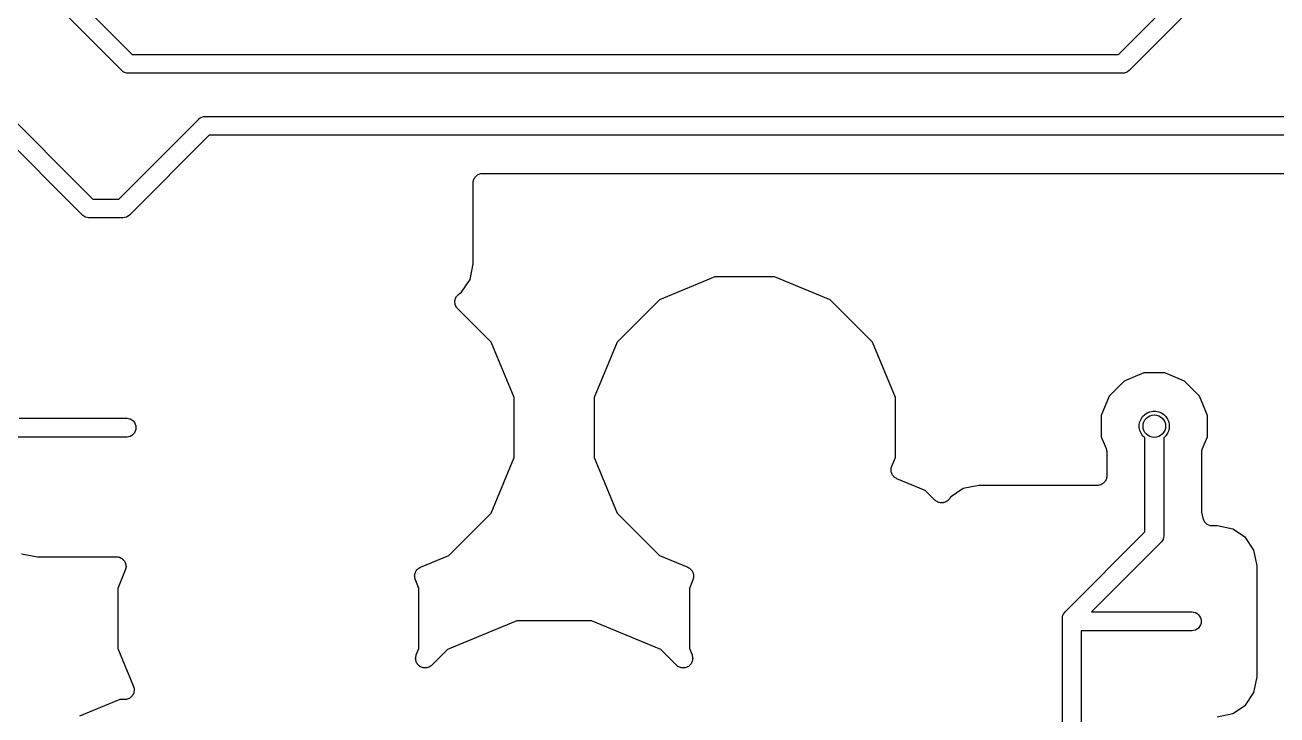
# Model space of a CAD drawing. Extents: x 0.4 to 11.3, y -7.9 to -0.4.
# Drawn here: x 5.214 to 5.871, y -2.577 to -2.215 of the extents above; entities that cross this region are included whole.
import ezdxf

# ---------------------------------------------------------------- set-up
doc = ezdxf.new("R2010")
doc.units = 0
doc.header["$MEASUREMENT"] = 0
doc.layers.add('BLACK', color=7, linetype='CONTINUOUS')

msp = doc.modelspace()

# ---------------------------------------------------------------- linework, layer by layer
at = {"layer": 'BLACK', "linetype": 'CONTINUOUS'}
for p, q in [((5.78832, -2.23032), (5.88808, -2.13055)), ((5.89377, -2.13878), (5.79401, -2.23855)), ((5.23003, -2.1896), (5.27074, -2.23032)), ((5.26505, -2.23855), (5.22434, -2.19783)), ((5.16507, -2.2211), (5.25007, -2.3061)), ((5.24438, -2.31433), (5.15938, -2.22933)), ((5.27074, -2.23032), (5.78832, -2.23032)), ((5.2652, -2.23873), (5.26505, -2.23855)), ((5.26539, -2.23889), (5.2652, -2.23873)), ((5.26595, -2.23935), (5.26539, -2.23889)), ((5.26664, -2.23972), (5.26595, -2.23935)), ((5.26681, -2.2398), (5.26664, -2.23972)), ((5.26774, -2.24009), (5.26681, -2.2398)), ((5.26846, -2.24016), (5.26774, -2.24009)), ((5.2687, -2.24018), (5.26846, -2.24016)), ((5.26846, -2.24016), (5.26846, -2.24016)), ((5.26894, -2.24016), (5.2687, -2.24018)), ((5.79011, -2.24016), (5.26894, -2.24016)), ((5.79035, -2.24018), (5.79011, -2.24016)), ((5.7906, -2.24016), (5.79035, -2.24018)), ((5.79132, -2.24009), (5.7906, -2.24016)), ((5.7906, -2.24016), (5.7906, -2.24016)), ((5.79225, -2.2398), (5.79132, -2.24009)), ((5.7931, -2.23935), (5.79225, -2.2398)), ((5.79385, -2.23873), (5.7931, -2.23935)), ((5.79401, -2.23855), (5.79385, -2.23873)), ((5.26371, -2.3061), (5.3054, -2.26441)), ((5.3054, -2.26441), (5.30556, -2.26422)), ((5.30556, -2.26422), (5.30588, -2.26395)), ((5.30588, -2.26395), (5.30631, -2.2636)), ((5.30631, -2.2636), (5.30716, -2.26315)), ((5.30716, -2.26315), (5.30724, -2.26313)), ((5.30724, -2.26313), (5.30809, -2.26287)), ((5.30809, -2.26287), (5.30881, -2.2628)), ((5.30881, -2.2628), (5.30906, -2.26277)), ((5.30881, -2.2628), (5.30881, -2.2628)), ((5.30906, -2.26277), (5.3093, -2.2628)), ((5.3093, -2.2628), (5.93103, -2.2628)), ((5.31109, -2.27264), (5.2694, -2.31433)), ((5.93283, -2.27264), (5.31109, -2.27264)), ((5.45275, -2.293), (5.4532, -2.29287)), ((5.4532, -2.29287), (5.45365, -2.29273)), ((5.45365, -2.29273), (5.45367, -2.29273)), ((5.45367, -2.29273), (5.45369, -2.29273)), ((5.45369, -2.29273), (5.45415, -2.29268)), ((5.45415, -2.29268), (5.45462, -2.29264)), ((5.45462, -2.29264), (5.88167, -2.29264)), ((5.44962, -2.29757), (5.44968, -2.2971)), ((5.44962, -2.2976), (5.44962, -2.29757)), ((5.44962, -2.29764), (5.44962, -2.2976)), ((5.44962, -2.2976), (5.44962, -2.2976)), ((5.44962, -2.2976), (5.44962, -2.2976)), ((5.44962, -2.34006), (5.44962, -2.29764)), ((5.44968, -2.2971), (5.44973, -2.29663)), ((5.44973, -2.2966), (5.44988, -2.29615)), ((5.44973, -2.29662), (5.44973, -2.2966)), ((5.44973, -2.29663), (5.44973, -2.29662)), ((5.44988, -2.29615), (5.45001, -2.2957)), ((5.45001, -2.2957), (5.45002, -2.29568)), ((5.45002, -2.29568), (5.45003, -2.29567)), ((5.45003, -2.29567), (5.45025, -2.29526)), ((5.45025, -2.29526), (5.45048, -2.29484)), ((5.45048, -2.29484), (5.45049, -2.29483)), ((5.45049, -2.29483), (5.4505, -2.29481)), ((5.4505, -2.29481), (5.4508, -2.29445)), ((5.4508, -2.29445), (5.4511, -2.29409)), ((5.4511, -2.29409), (5.45111, -2.29408)), ((5.45111, -2.29408), (5.45113, -2.29407)), ((5.45113, -2.29407), (5.45149, -2.29377)), ((5.45149, -2.29377), (5.45186, -2.29347)), ((5.45186, -2.29347), (5.45187, -2.29346)), ((5.45187, -2.29346), (5.45189, -2.29345)), ((5.45189, -2.29345), (5.4523, -2.29324)), ((5.4523, -2.29324), (5.45272, -2.29302)), ((5.45272, -2.29302), (5.45274, -2.29301)), ((5.45274, -2.29301), (5.45275, -2.293)), ((5.25007, -2.3061), (5.26371, -2.3061)), ((5.24453, -2.31452), (5.24438, -2.31433)), ((5.24472, -2.31467), (5.24453, -2.31452)), ((5.24528, -2.31514), (5.24472, -2.31467)), ((5.24576, -2.31539), (5.24528, -2.31514)), ((5.24614, -2.31559), (5.24576, -2.31539)), ((5.24707, -2.31587), (5.24614, -2.31559)), ((5.24779, -2.31594), (5.24707, -2.31587)), ((5.24803, -2.31597), (5.24779, -2.31594)), ((5.24779, -2.31594), (5.24779, -2.31594)), ((5.24827, -2.31594), (5.24803, -2.31597)), ((5.26551, -2.31594), (5.24827, -2.31594)), ((5.26575, -2.31597), (5.26551, -2.31594)), ((5.26599, -2.31594), (5.26575, -2.31597)), ((5.26671, -2.31587), (5.26599, -2.31594)), ((5.26599, -2.31594), (5.26599, -2.31594)), ((5.26764, -2.31559), (5.26671, -2.31587)), ((5.2685, -2.31514), (5.26764, -2.31559)), ((5.26924, -2.31452), (5.2685, -2.31514)), ((5.2694, -2.31433), (5.26924, -2.31452)), ((5.44797, -2.34835), (5.44962, -2.34006)), ((5.44355, -2.35497), (5.44797, -2.34835)), ((5.5764, -2.34693), (5.54734, -2.35896)), ((5.60785, -2.34693), (5.5764, -2.34693)), ((5.63691, -2.35896), (5.60785, -2.34693)), ((5.44012, -2.35898), (5.44027, -2.35853)), ((5.44027, -2.35853), (5.4404, -2.35808)), ((5.4404, -2.35808), (5.44041, -2.35807)), ((5.44041, -2.35807), (5.44042, -2.35805)), ((5.44042, -2.35805), (5.44064, -2.35763)), ((5.44064, -2.35763), (5.44087, -2.35722)), ((5.44087, -2.35722), (5.44088, -2.35721)), ((5.44088, -2.35719), (5.44119, -2.35683)), ((5.44088, -2.35721), (5.44088, -2.35719)), ((5.44119, -2.35683), (5.44149, -2.35647)), ((5.44149, -2.35647), (5.4415, -2.35646)), ((5.4415, -2.35646), (5.44151, -2.35644)), ((5.44151, -2.35644), (5.44188, -2.35614)), ((5.44188, -2.35614), (5.44224, -2.35585)), ((5.44224, -2.35585), (5.44355, -2.35497)), ((5.44002, -2.35995), (5.44007, -2.35948)), ((5.44002, -2.35997), (5.44002, -2.35995)), ((5.44002, -2.35998), (5.44002, -2.35997)), ((5.44006, -2.36046), (5.44002, -2.35998)), ((5.4401, -2.36092), (5.44006, -2.36046)), ((5.44007, -2.35948), (5.44012, -2.35901)), ((5.44011, -2.36094), (5.4401, -2.36092)), ((5.44011, -2.36095), (5.44011, -2.36094)), ((5.44024, -2.3614), (5.44011, -2.36095)), ((5.44012, -2.359), (5.44012, -2.35898)), ((5.44012, -2.35901), (5.44012, -2.359)), ((5.44038, -2.36186), (5.44024, -2.3614)), ((5.44038, -2.36188), (5.44038, -2.36186)), ((5.44039, -2.36189), (5.44038, -2.36188)), ((5.44061, -2.36231), (5.44039, -2.36189)), ((5.44083, -2.36273), (5.44061, -2.36231)), ((5.44083, -2.36274), (5.44083, -2.36273)), ((5.44084, -2.36275), (5.44083, -2.36274)), ((5.44114, -2.36312), (5.44084, -2.36275)), ((5.44143, -2.36349), (5.44114, -2.36312)), ((5.44145, -2.36351), (5.44143, -2.36349)), ((5.44146, -2.36351), (5.44145, -2.36351)), ((5.44148, -2.36354), (5.44146, -2.36351)), ((5.44146, -2.36351), (5.44146, -2.36351)), ((5.45915, -2.3812), (5.44148, -2.36354)), ((5.54734, -2.35896), (5.52511, -2.3812)), ((5.65915, -2.3812), (5.63691, -2.35896)), ((5.47118, -2.41026), (5.45915, -2.3812)), ((5.52511, -2.3812), (5.51307, -2.41026)), ((5.67118, -2.41026), (5.65915, -2.3812)), ((5.80154, -2.39732), (5.7913, -2.40157)), ((5.81263, -2.39732), (5.80154, -2.39732)), ((5.82288, -2.40157), (5.81263, -2.39732)), ((5.7913, -2.40157), (5.78346, -2.40941)), ((5.83072, -2.40941), (5.82288, -2.40157)), ((5.47118, -2.44171), (5.47118, -2.41026)), ((5.51307, -2.41026), (5.51307, -2.44171)), ((5.67118, -2.44171), (5.67118, -2.41026)), ((5.78346, -2.40941), (5.77921, -2.41965)), ((5.83496, -2.41965), (5.83072, -2.40941)), ((5.80336, -2.41822), (5.80479, -2.41763)), ((5.80479, -2.41763), (5.80631, -2.41732)), ((5.80631, -2.41732), (5.80786, -2.41732)), ((5.80786, -2.41732), (5.80938, -2.41763)), ((5.80938, -2.41763), (5.81082, -2.41822)), ((5.21137, -2.42106), (5.26796, -2.42106)), ((5.26796, -2.42106), (5.26868, -2.42113)), ((5.26868, -2.42113), (5.26961, -2.42142)), ((5.26961, -2.42142), (5.27046, -2.42187)), ((5.27046, -2.42187), (5.27121, -2.42249)), ((5.27121, -2.42249), (5.27183, -2.42324)), ((5.27183, -2.42324), (5.27229, -2.42409)), ((5.27229, -2.42409), (5.27257, -2.42502)), ((5.77921, -2.41965), (5.77921, -2.43074)), ((5.79921, -2.42442), (5.79952, -2.4229)), ((5.79952, -2.4229), (5.80011, -2.42147)), ((5.80011, -2.42147), (5.80097, -2.42018)), ((5.80097, -2.42018), (5.80207, -2.41908)), ((5.80207, -2.41908), (5.80336, -2.41822)), ((5.81082, -2.41822), (5.81211, -2.41908)), ((5.81211, -2.41908), (5.8132, -2.42018)), ((5.8132, -2.42018), (5.81406, -2.42147)), ((5.81406, -2.42147), (5.81466, -2.4229)), ((5.81466, -2.4229), (5.81496, -2.42442)), ((5.83496, -2.43074), (5.83496, -2.41965)), ((5.26796, -2.43091), (5.20969, -2.43091)), ((5.26868, -2.43083), (5.26796, -2.43091)), ((5.26961, -2.43055), (5.26868, -2.43083)), ((5.27046, -2.4301), (5.26961, -2.43055)), ((5.27121, -2.42948), (5.27046, -2.4301)), ((5.27183, -2.42873), (5.27121, -2.42948)), ((5.27229, -2.42788), (5.27183, -2.42873)), ((5.27257, -2.42695), (5.27229, -2.42788)), ((5.27257, -2.42502), (5.27266, -2.42598)), ((5.27266, -2.42598), (5.27257, -2.42695)), ((5.77921, -2.43074), (5.78178, -2.43695)), ((5.79921, -2.42597), (5.79921, -2.42442)), ((5.79952, -2.42749), (5.79921, -2.42597)), ((5.80011, -2.42893), (5.79952, -2.42749)), ((5.80097, -2.43022), (5.80011, -2.42893)), ((5.80207, -2.43131), (5.80097, -2.43022)), ((5.8132, -2.43022), (5.81211, -2.43131)), ((5.81406, -2.42893), (5.8132, -2.43022)), ((5.81466, -2.42749), (5.81406, -2.42893)), ((5.81496, -2.42597), (5.81466, -2.42749)), ((5.81496, -2.42442), (5.81496, -2.42597)), ((5.83239, -2.43695), (5.83496, -2.43074)), ((5.78178, -2.43695), (5.78179, -2.43696)), ((5.78179, -2.43696), (5.78179, -2.43696)), ((5.78179, -2.43696), (5.78179, -2.43696)), ((5.78179, -2.43696), (5.78181, -2.43702)), ((5.78181, -2.43702), (5.78194, -2.43746)), ((5.78194, -2.43746), (5.78207, -2.43789)), ((5.80217, -2.43138), (5.80207, -2.43131)), ((5.80217, -2.48064), (5.80217, -2.43138)), ((5.81211, -2.43131), (5.81201, -2.43138)), ((5.81201, -2.43138), (5.81201, -2.48244)), ((5.83212, -2.43782), (5.83226, -2.43739)), ((5.83226, -2.43739), (5.83239, -2.43695)), ((5.45915, -2.47077), (5.47118, -2.44171)), ((5.51307, -2.44171), (5.52511, -2.47077)), ((5.6693, -2.44626), (5.67118, -2.44171)), ((5.78207, -2.43789), (5.78207, -2.43792)), ((5.78207, -2.43792), (5.78208, -2.43795)), ((5.78208, -2.43795), (5.78212, -2.43841)), ((5.78212, -2.43841), (5.78217, -2.43886)), ((5.78217, -2.43886), (5.78217, -2.45128)), ((5.83201, -2.43879), (5.83206, -2.43834)), ((5.83201, -2.43886), (5.83201, -2.43879)), ((5.83201, -2.46936), (5.83201, -2.43886)), ((5.83201, -2.43886), (5.83201, -2.43886)), ((5.83201, -2.43886), (5.83201, -2.43886)), ((5.83201, -2.43886), (5.83201, -2.43886)), ((5.83206, -2.43834), (5.8321, -2.43788)), ((5.8321, -2.43788), (5.83211, -2.43786)), ((5.83211, -2.43786), (5.83212, -2.43782)), ((5.66892, -2.44813), (5.66897, -2.44766)), ((5.66892, -2.44815), (5.66892, -2.44813)), ((5.66892, -2.44816), (5.66892, -2.44815)), ((5.66896, -2.44863), (5.66892, -2.44816)), ((5.669, -2.4491), (5.66896, -2.44863)), ((5.66897, -2.44766), (5.66901, -2.44719)), ((5.66901, -2.44912), (5.669, -2.4491)), ((5.66901, -2.44719), (5.66902, -2.44718)), ((5.66901, -2.44913), (5.66901, -2.44912)), ((5.66914, -2.44958), (5.66901, -2.44913)), ((5.66902, -2.44716), (5.66916, -2.44671)), ((5.66902, -2.44718), (5.66902, -2.44716)), ((5.66928, -2.45004), (5.66914, -2.44958)), ((5.66916, -2.44671), (5.6693, -2.44626)), ((5.66929, -2.45005), (5.66928, -2.45004)), ((5.66929, -2.45007), (5.66929, -2.45005)), ((5.66951, -2.45049), (5.66929, -2.45007)), ((5.66973, -2.4509), (5.66951, -2.45049)), ((5.66974, -2.45092), (5.66973, -2.4509)), ((5.66975, -2.45093), (5.66974, -2.45092)), ((5.67005, -2.4513), (5.66975, -2.45093)), ((5.67034, -2.45166), (5.67005, -2.4513)), ((5.67035, -2.45167), (5.67034, -2.45166)), ((5.67036, -2.45169), (5.67035, -2.45167)), ((5.67073, -2.45199), (5.67036, -2.45169)), ((5.67108, -2.45229), (5.67073, -2.45199)), ((5.6711, -2.4523), (5.67108, -2.45229)), ((5.67111, -2.45231), (5.6711, -2.4523)), ((5.67153, -2.45254), (5.67111, -2.45231)), ((5.67194, -2.45276), (5.67153, -2.45254)), ((5.67197, -2.45278), (5.67194, -2.45276)), ((5.672, -2.45279), (5.67197, -2.45278)), ((5.67197, -2.45278), (5.67197, -2.45278)), ((5.67197, -2.45278), (5.67197, -2.45278)), ((5.68691, -2.45896), (5.672, -2.45279)), ((5.71506, -2.45628), (5.70676, -2.45793)), ((5.77717, -2.45628), (5.71506, -2.45628)), ((5.77763, -2.45624), (5.77717, -2.45628)), ((5.7781, -2.45619), (5.77763, -2.45624)), ((5.77812, -2.45619), (5.7781, -2.45619)), ((5.77814, -2.45619), (5.77812, -2.45619)), ((5.77859, -2.45605), (5.77814, -2.45619)), ((5.77904, -2.45592), (5.77859, -2.45605)), ((5.77905, -2.45591), (5.77904, -2.45592)), ((5.77907, -2.4559), (5.77905, -2.45591)), ((5.77949, -2.45568), (5.77907, -2.4559)), ((5.7799, -2.45547), (5.77949, -2.45568)), ((5.77992, -2.45545), (5.7799, -2.45547)), ((5.77993, -2.45545), (5.77992, -2.45545)), ((5.7803, -2.45515), (5.77993, -2.45545)), ((5.78066, -2.45485), (5.7803, -2.45515)), ((5.78067, -2.45484), (5.78066, -2.45485)), ((5.78069, -2.45483), (5.78067, -2.45484)), ((5.78099, -2.45447), (5.78069, -2.45483)), ((5.78129, -2.45411), (5.78099, -2.45447)), ((5.7813, -2.45409), (5.78129, -2.45411)), ((5.78131, -2.45408), (5.7813, -2.45409)), ((5.78153, -2.45366), (5.78131, -2.45408)), ((5.78176, -2.45325), (5.78153, -2.45366)), ((5.78177, -2.45323), (5.78176, -2.45325)), ((5.78191, -2.45277), (5.78177, -2.45322)), ((5.78177, -2.45322), (5.78177, -2.45323)), ((5.78206, -2.45232), (5.78191, -2.45277)), ((5.78211, -2.45182), (5.78206, -2.45229)), ((5.78206, -2.45229), (5.78206, -2.4523)), ((5.78206, -2.4523), (5.78206, -2.45232)), ((5.78216, -2.45135), (5.78211, -2.45182)), ((5.78217, -2.45132), (5.78216, -2.45135)), ((5.78217, -2.45128), (5.78217, -2.45132)), ((5.78217, -2.45132), (5.78217, -2.45132)), ((5.78217, -2.45132), (5.78217, -2.45132)), ((5.69189, -2.46395), (5.68691, -2.45896)), ((5.69924, -2.46361), (5.69894, -2.46398)), ((5.69955, -2.46325), (5.69924, -2.46361)), ((5.69956, -2.46323), (5.69955, -2.46325)), ((5.69959, -2.46319), (5.69956, -2.46322)), ((5.69956, -2.46322), (5.69956, -2.46323)), ((5.69956, -2.46323), (5.69956, -2.46323)), ((5.70015, -2.46235), (5.69959, -2.46319)), ((5.70676, -2.45793), (5.70015, -2.46235)), ((5.69226, -2.46425), (5.69189, -2.46395)), ((5.69262, -2.46455), (5.69226, -2.46425)), ((5.69264, -2.46456), (5.69262, -2.46455)), ((5.69265, -2.46457), (5.69264, -2.46456)), ((5.69306, -2.46479), (5.69265, -2.46457)), ((5.69348, -2.46502), (5.69306, -2.46479)), ((5.69349, -2.46502), (5.69348, -2.46502)), ((5.69351, -2.46503), (5.69349, -2.46502)), ((5.69396, -2.46517), (5.69351, -2.46503)), ((5.69441, -2.46531), (5.69396, -2.46517)), ((5.69443, -2.46531), (5.69441, -2.46531)), ((5.69444, -2.46532), (5.69443, -2.46531)), ((5.69491, -2.46536), (5.69444, -2.46532)), ((5.69538, -2.46541), (5.69491, -2.46536)), ((5.6954, -2.46541), (5.69538, -2.46541)), ((5.69541, -2.46542), (5.6954, -2.46541)), ((5.69588, -2.46537), (5.69541, -2.46542)), ((5.69635, -2.46533), (5.69588, -2.46537)), ((5.69637, -2.46532), (5.69635, -2.46533)), ((5.69638, -2.46532), (5.69637, -2.46532)), ((5.69683, -2.46519), (5.69638, -2.46532)), ((5.69729, -2.46506), (5.69683, -2.46519)), ((5.6973, -2.46505), (5.69729, -2.46506)), ((5.69732, -2.46504), (5.6973, -2.46505)), ((5.69774, -2.46482), (5.69732, -2.46504)), ((5.69816, -2.46461), (5.69774, -2.46482)), ((5.69817, -2.4646), (5.69816, -2.46461)), ((5.69818, -2.46459), (5.69817, -2.4646)), ((5.69855, -2.46429), (5.69818, -2.46459)), ((5.69892, -2.464), (5.69855, -2.46429)), ((5.69893, -2.46398), (5.69892, -2.464)), ((5.69894, -2.46398), (5.69893, -2.46398)), ((5.83205, -2.46981), (5.83201, -2.46936)), ((5.83209, -2.47027), (5.83205, -2.46981)), ((5.8321, -2.47034), (5.83209, -2.47027)), ((5.83274, -2.47352), (5.8321, -2.47034)), ((5.43691, -2.493), (5.45915, -2.47077)), ((5.52511, -2.47077), (5.54734, -2.493)), ((5.83287, -2.47397), (5.83274, -2.47352)), ((5.833, -2.47441), (5.83287, -2.47397)), ((5.83301, -2.47443), (5.833, -2.47441)), ((5.83302, -2.47445), (5.83301, -2.47443)), ((5.83324, -2.47486), (5.83302, -2.47445)), ((5.83346, -2.47528), (5.83324, -2.47486)), ((5.83347, -2.47529), (5.83346, -2.47528)), ((5.83348, -2.47531), (5.83347, -2.47529)), ((5.83378, -2.47568), (5.83348, -2.47531)), ((5.83407, -2.47604), (5.83378, -2.47568)), ((5.83408, -2.47605), (5.83407, -2.47604)), ((5.8341, -2.47607), (5.83408, -2.47605)), ((5.83446, -2.47637), (5.8341, -2.47607)), ((5.83482, -2.47667), (5.83446, -2.47637)), ((5.83483, -2.47668), (5.83482, -2.47667)), ((5.83485, -2.47669), (5.83483, -2.47668)), ((5.83526, -2.47691), (5.83485, -2.47669)), ((5.83567, -2.47714), (5.83526, -2.47691)), ((5.76047, -2.52233), (5.80217, -2.48064)), ((5.81201, -2.48292), (5.81194, -2.48364)), ((5.81201, -2.48244), (5.81203, -2.48268)), ((5.81203, -2.48268), (5.81201, -2.48292)), ((5.81201, -2.48292), (5.81201, -2.48292)), ((5.83569, -2.47714), (5.83567, -2.47714)), ((5.83571, -2.47715), (5.83569, -2.47714)), ((5.83616, -2.47729), (5.83571, -2.47715)), ((5.8366, -2.47743), (5.83616, -2.47729)), ((5.83662, -2.47743), (5.8366, -2.47743)), ((5.83664, -2.47744), (5.83662, -2.47743)), ((5.83711, -2.47749), (5.83664, -2.47744)), ((5.83757, -2.47754), (5.83711, -2.47749)), ((5.83761, -2.47754), (5.83757, -2.47754)), ((5.83764, -2.47754), (5.83761, -2.47754)), ((5.83761, -2.47754), (5.83761, -2.47754)), ((5.83761, -2.47754), (5.83761, -2.47754)), ((5.84006, -2.47754), (5.83764, -2.47754)), ((5.84835, -2.47919), (5.84006, -2.47754)), ((5.85497, -2.48361), (5.84835, -2.47919)), ((5.8104, -2.48633), (5.77409, -2.52264)), ((5.81058, -2.48617), (5.8104, -2.48633)), ((5.81089, -2.4858), (5.81058, -2.48617)), ((5.8112, -2.48542), (5.81089, -2.4858)), ((5.81166, -2.48457), (5.8112, -2.48542)), ((5.81167, -2.48452), (5.81166, -2.48457)), ((5.81194, -2.48364), (5.81167, -2.48452)), ((5.85939, -2.49023), (5.85497, -2.48361)), ((5.21267, -2.49207), (5.22096, -2.49372)), ((5.22096, -2.49372), (5.26244, -2.49372)), ((5.26244, -2.49372), (5.26248, -2.49372)), ((5.26248, -2.49372), (5.26248, -2.49372)), ((5.26248, -2.49372), (5.26248, -2.49372)), ((5.26248, -2.49372), (5.26251, -2.49372)), ((5.26251, -2.49372), (5.26299, -2.49377)), ((5.26299, -2.49377), (5.26345, -2.49382)), ((5.26345, -2.49382), (5.26347, -2.49383)), ((5.26347, -2.49383), (5.26348, -2.49383)), ((5.26348, -2.49383), (5.26394, -2.49397)), ((5.26394, -2.49397), (5.26438, -2.49411)), ((5.26438, -2.49411), (5.2644, -2.49412)), ((5.2644, -2.49412), (5.26441, -2.49412)), ((5.26441, -2.49412), (5.26483, -2.49435)), ((5.26483, -2.49435), (5.26524, -2.49458)), ((5.26524, -2.49458), (5.26525, -2.49459)), ((5.26525, -2.49459), (5.26526, -2.49459)), ((5.26526, -2.49459), (5.26563, -2.4949)), ((5.26563, -2.4949), (5.26599, -2.4952)), ((5.26599, -2.4952), (5.266, -2.49521)), ((5.266, -2.49521), (5.26601, -2.49522)), ((5.26601, -2.49522), (5.26631, -2.49559)), ((5.26631, -2.49559), (5.26661, -2.49596)), ((5.26661, -2.49596), (5.26661, -2.49597)), ((5.26661, -2.49597), (5.26662, -2.49598)), ((5.26662, -2.49598), (5.26684, -2.4964)), ((5.26684, -2.4964), (5.26707, -2.49682)), ((5.422, -2.49918), (5.43691, -2.493)), ((5.54734, -2.493), (5.56225, -2.49918)), ((5.86104, -2.49852), (5.85939, -2.49023)), ((5.26706, -2.50063), (5.26307, -2.51026)), ((5.2672, -2.50018), (5.26706, -2.50063)), ((5.26707, -2.49682), (5.26707, -2.49683)), ((5.26707, -2.49683), (5.26708, -2.49685)), ((5.26708, -2.49685), (5.26721, -2.4973)), ((5.26734, -2.49972), (5.2672, -2.50018)), ((5.26721, -2.4973), (5.26735, -2.49776)), ((5.26739, -2.49923), (5.26734, -2.4997)), ((5.26734, -2.4997), (5.26734, -2.49971)), ((5.26734, -2.49971), (5.26734, -2.49972)), ((5.26735, -2.49776), (5.26735, -2.49777)), ((5.26735, -2.49777), (5.26735, -2.49778)), ((5.26735, -2.49778), (5.26739, -2.49826)), ((5.26739, -2.49826), (5.26744, -2.49873)), ((5.26744, -2.49875), (5.26739, -2.49923)), ((5.26744, -2.49873), (5.26744, -2.49874)), ((5.26744, -2.49874), (5.26744, -2.49875)), ((5.41897, -2.50327), (5.41902, -2.5028)), ((5.41902, -2.50277), (5.41916, -2.50232)), ((5.41902, -2.50278), (5.41902, -2.50277)), ((5.41902, -2.5028), (5.41902, -2.50278)), ((5.41916, -2.50232), (5.4193, -2.50187)), ((5.4193, -2.50187), (5.41931, -2.50185)), ((5.41931, -2.50185), (5.41932, -2.50184)), ((5.41932, -2.50184), (5.41954, -2.50142)), ((5.41954, -2.50142), (5.41977, -2.50101)), ((5.41977, -2.50101), (5.41978, -2.50099)), ((5.41978, -2.50099), (5.41979, -2.50098)), ((5.41979, -2.50098), (5.42009, -2.50062)), ((5.42009, -2.50062), (5.42039, -2.50026)), ((5.42039, -2.50026), (5.4204, -2.50024)), ((5.4204, -2.50024), (5.42041, -2.50023)), ((5.42041, -2.50023), (5.42077, -2.49994)), ((5.42077, -2.49994), (5.42114, -2.49964)), ((5.42114, -2.49964), (5.42116, -2.49963)), ((5.42116, -2.49963), (5.42117, -2.49962)), ((5.42117, -2.49962), (5.42158, -2.4994)), ((5.42158, -2.4994), (5.422, -2.49918)), ((5.56225, -2.49918), (5.56228, -2.49919)), ((5.56228, -2.49919), (5.56228, -2.49919)), ((5.56228, -2.49919), (5.56228, -2.49919)), ((5.56228, -2.49919), (5.56231, -2.4992)), ((5.56231, -2.4992), (5.56272, -2.49943)), ((5.56272, -2.49943), (5.56314, -2.49966)), ((5.56314, -2.49966), (5.56315, -2.49967)), ((5.56315, -2.49967), (5.56317, -2.49968)), ((5.56317, -2.49968), (5.56353, -2.49998)), ((5.56353, -2.49998), (5.56389, -2.50028)), ((5.56389, -2.50028), (5.5639, -2.50029)), ((5.5639, -2.50029), (5.56391, -2.5003)), ((5.56391, -2.5003), (5.56421, -2.50067)), ((5.56421, -2.50067), (5.56451, -2.50104)), ((5.56451, -2.50104), (5.56451, -2.50105)), ((5.56451, -2.50105), (5.56452, -2.50107)), ((5.56452, -2.50107), (5.56474, -2.50148)), ((5.56474, -2.50148), (5.56496, -2.5019)), ((5.56496, -2.5019), (5.56497, -2.50192)), ((5.56497, -2.50192), (5.56497, -2.50193)), ((5.56497, -2.50193), (5.56511, -2.50238)), ((5.56511, -2.50238), (5.56524, -2.50283)), ((5.56524, -2.50283), (5.56524, -2.50285)), ((5.56524, -2.50285), (5.56525, -2.50287)), ((5.56525, -2.50287), (5.56529, -2.50334)), ((5.86104, -2.55659), (5.86104, -2.49852)), ((5.41892, -2.50374), (5.41897, -2.50327)), ((5.41892, -2.50375), (5.41892, -2.50374)), ((5.41892, -2.50377), (5.41892, -2.50375)), ((5.41896, -2.50424), (5.41892, -2.50377)), ((5.419, -2.50471), (5.41896, -2.50424)), ((5.419, -2.50473), (5.419, -2.50471)), ((5.41901, -2.50474), (5.419, -2.50473)), ((5.41914, -2.50519), (5.41901, -2.50474)), ((5.41927, -2.50565), (5.41914, -2.50519)), ((5.41928, -2.50568), (5.41927, -2.50565)), ((5.4193, -2.50571), (5.41928, -2.50568)), ((5.41928, -2.50568), (5.41928, -2.50568)), ((5.41928, -2.50568), (5.41928, -2.50568)), ((5.42118, -2.51026), (5.4193, -2.50571)), ((5.56496, -2.50571), (5.56307, -2.51026)), ((5.56509, -2.50526), (5.56496, -2.50571)), ((5.56523, -2.50481), (5.56509, -2.50526)), ((5.56524, -2.50478), (5.56523, -2.50479)), ((5.56523, -2.50479), (5.56523, -2.50481)), ((5.56529, -2.50431), (5.56524, -2.50478)), ((5.56529, -2.50334), (5.56534, -2.50381)), ((5.56534, -2.50384), (5.56529, -2.50431)), ((5.56534, -2.50381), (5.56533, -2.50382)), ((5.56533, -2.50382), (5.56534, -2.50384)), ((5.26307, -2.51026), (5.26307, -2.54171)), ((5.42118, -2.54171), (5.42118, -2.51026)), ((5.56307, -2.51026), (5.56307, -2.54171)), ((5.75971, -2.52318), (5.76028, -2.52249)), ((5.76028, -2.52249), (5.76047, -2.52233)), ((5.77409, -2.52264), (5.82701, -2.52264)), ((5.82701, -2.52264), (5.82774, -2.52271)), ((5.82774, -2.52271), (5.82866, -2.52299)), ((5.47249, -2.52724), (5.43619, -2.54228)), ((5.51177, -2.52724), (5.47249, -2.52724)), ((5.54806, -2.54228), (5.51177, -2.52724)), ((5.75883, -2.52598), (5.75886, -2.52574)), ((5.75886, -2.52623), (5.75883, -2.52598)), ((5.75886, -2.52574), (5.75893, -2.52502)), ((5.75886, -2.52574), (5.75886, -2.52574)), ((5.75886, -2.67119), (5.75886, -2.52623)), ((5.75893, -2.52502), (5.75916, -2.52426)), ((5.75916, -2.52426), (5.75921, -2.52409)), ((5.75921, -2.52409), (5.75967, -2.52324)), ((5.75967, -2.52324), (5.75971, -2.52318)), ((5.82866, -2.52299), (5.82952, -2.52345)), ((5.82952, -2.52345), (5.83027, -2.52406)), ((5.83027, -2.52406), (5.83088, -2.52481)), ((5.83088, -2.52481), (5.83134, -2.52567)), ((5.83134, -2.52945), (5.83088, -2.53031)), ((5.83134, -2.52567), (5.83162, -2.52659)), ((5.83162, -2.52852), (5.83134, -2.52945)), ((5.83162, -2.52659), (5.83172, -2.52756)), ((5.83172, -2.52756), (5.83162, -2.52852)), ((5.82701, -2.53248), (5.7687, -2.53248)), ((5.7687, -2.53248), (5.7687, -2.67299)), ((5.82774, -2.53241), (5.82701, -2.53248)), ((5.82866, -2.53213), (5.82774, -2.53241)), ((5.82952, -2.53167), (5.82866, -2.53213)), ((5.83027, -2.53106), (5.82952, -2.53167)), ((5.83088, -2.53031), (5.83027, -2.53106)), ((5.26307, -2.54171), (5.27134, -2.56167)), ((5.41978, -2.54508), (5.42118, -2.54171)), ((5.43619, -2.54228), (5.42794, -2.55053)), ((5.55631, -2.55053), (5.54806, -2.54228)), ((5.56307, -2.54171), (5.56447, -2.54508)), ((5.4194, -2.54698), (5.41945, -2.54648)), ((5.4194, -2.54699), (5.4194, -2.54698)), ((5.4194, -2.54698), (5.4194, -2.54698)), ((5.41945, -2.54748), (5.4194, -2.54699)), ((5.41945, -2.54648), (5.4195, -2.54602)), ((5.41949, -2.54795), (5.41945, -2.54748)), ((5.4195, -2.54795), (5.41949, -2.54795)), ((5.4195, -2.54601), (5.41964, -2.54555)), ((5.4195, -2.54602), (5.4195, -2.54601)), ((5.4195, -2.54601), (5.4195, -2.54601)), ((5.4195, -2.54796), (5.4195, -2.54795)), ((5.41964, -2.54842), (5.4195, -2.54796)), ((5.41964, -2.54555), (5.41978, -2.54508)), ((5.41977, -2.54889), (5.41964, -2.54842)), ((5.41978, -2.54889), (5.41977, -2.54889)), ((5.42, -2.54931), (5.41978, -2.54889)), ((5.41978, -2.54889), (5.41978, -2.54889)), ((5.56445, -2.54896), (5.56422, -2.54937)), ((5.5646, -2.54848), (5.56445, -2.54895)), ((5.56445, -2.54895), (5.56445, -2.54895)), ((5.56445, -2.54895), (5.56445, -2.54896)), ((5.56447, -2.54508), (5.56449, -2.54514)), ((5.56449, -2.54514), (5.56449, -2.54514)), ((5.56449, -2.54514), (5.56449, -2.54514)), ((5.56449, -2.54514), (5.56449, -2.54515)), ((5.56449, -2.54515), (5.56463, -2.54562)), ((5.56474, -2.54803), (5.5646, -2.54848)), ((5.56463, -2.54562), (5.56476, -2.54608)), ((5.5648, -2.54752), (5.56474, -2.54802)), ((5.56474, -2.54802), (5.56474, -2.54802)), ((5.56474, -2.54802), (5.56474, -2.54803)), ((5.56476, -2.54608), (5.56476, -2.54608)), ((5.56476, -2.54608), (5.56477, -2.54609)), ((5.56477, -2.54609), (5.56481, -2.54657)), ((5.56485, -2.54706), (5.5648, -2.54752)), ((5.56481, -2.54657), (5.56485, -2.54705)), ((5.56485, -2.54705), (5.56485, -2.54705)), ((5.56485, -2.54705), (5.56485, -2.54706)), ((5.42023, -2.54975), (5.42, -2.54931)), ((5.42023, -2.54976), (5.42023, -2.54975)), ((5.42023, -2.54975), (5.42023, -2.54975)), ((5.42053, -2.55012), (5.42023, -2.54976)), ((5.42084, -2.55051), (5.42053, -2.55012)), ((5.42085, -2.55051), (5.42084, -2.55051)), ((5.42122, -2.55082), (5.42085, -2.55051)), ((5.42085, -2.55051), (5.42085, -2.55051)), ((5.42159, -2.55113), (5.42122, -2.55082)), ((5.4216, -2.55113), (5.42159, -2.55113)), ((5.4216, -2.55114), (5.4216, -2.55113)), ((5.42202, -2.55137), (5.4216, -2.55114)), ((5.42245, -2.5516), (5.42202, -2.55137)), ((5.42246, -2.5516), (5.42245, -2.5516)), ((5.42245, -2.5516), (5.42245, -2.5516)), ((5.42291, -2.55174), (5.42246, -2.5516)), ((5.42338, -2.55189), (5.42291, -2.55174)), ((5.42339, -2.55189), (5.42338, -2.55189)), ((5.42338, -2.55189), (5.42338, -2.55189)), ((5.42387, -2.55194), (5.42339, -2.55189)), ((5.42435, -2.552), (5.42387, -2.55194)), ((5.42436, -2.552), (5.42435, -2.552)), ((5.42484, -2.55195), (5.42436, -2.552)), ((5.42436, -2.552), (5.42436, -2.552)), ((5.42532, -2.55191), (5.42484, -2.55195)), ((5.42533, -2.55191), (5.42532, -2.55191)), ((5.42579, -2.55177), (5.42533, -2.55191)), ((5.42533, -2.55191), (5.42533, -2.55191)), ((5.42626, -2.55164), (5.42579, -2.55177)), ((5.42627, -2.55164), (5.42626, -2.55164)), ((5.42626, -2.55164), (5.42626, -2.55164)), ((5.42669, -2.55142), (5.42627, -2.55164)), ((5.42713, -2.55119), (5.42669, -2.55142)), ((5.4275, -2.55089), (5.42713, -2.55119)), ((5.42713, -2.55119), (5.42713, -2.55119)), ((5.42713, -2.55119), (5.42713, -2.55119)), ((5.42789, -2.55058), (5.4275, -2.55089)), ((5.4279, -2.55057), (5.42789, -2.55058)), ((5.42789, -2.55058), (5.42789, -2.55058)), ((5.42794, -2.55053), (5.4279, -2.55057)), ((5.4279, -2.55057), (5.4279, -2.55057)), ((5.55669, -2.55084), (5.55631, -2.55053)), ((5.55706, -2.55115), (5.55669, -2.55084)), ((5.55707, -2.55115), (5.55706, -2.55115)), ((5.55706, -2.55115), (5.55706, -2.55115)), ((5.55749, -2.55138), (5.55707, -2.55115)), ((5.55792, -2.55161), (5.55749, -2.55138)), ((5.55793, -2.55161), (5.55792, -2.55161)), ((5.55792, -2.55161), (5.55792, -2.55161)), ((5.55841, -2.55176), (5.55793, -2.55161)), ((5.55885, -2.5519), (5.55841, -2.55176)), ((5.55886, -2.5519), (5.55885, -2.5519)), ((5.55935, -2.55195), (5.55886, -2.5519)), ((5.55886, -2.5519), (5.55886, -2.5519)), ((5.55982, -2.552), (5.55935, -2.55195)), ((5.55983, -2.552), (5.55982, -2.552)), ((5.5603, -2.55195), (5.55983, -2.552)), ((5.55983, -2.552), (5.55983, -2.552)), ((5.56079, -2.55191), (5.5603, -2.55195)), ((5.5608, -2.5519), (5.56079, -2.55191)), ((5.56127, -2.55177), (5.5608, -2.5519)), ((5.5608, -2.5519), (5.5608, -2.5519)), ((5.56173, -2.55163), (5.56127, -2.55177)), ((5.56174, -2.55163), (5.56173, -2.55163)), ((5.56173, -2.55163), (5.56173, -2.55163)), ((5.56219, -2.55139), (5.56174, -2.55163)), ((5.56259, -2.55118), (5.56219, -2.55139)), ((5.5626, -2.55117), (5.56259, -2.55118)), ((5.563, -2.55085), (5.5626, -2.55117)), ((5.5626, -2.55117), (5.5626, -2.55117)), ((5.56335, -2.55056), (5.563, -2.55085)), ((5.56336, -2.55056), (5.56335, -2.55056)), ((5.56368, -2.55017), (5.56336, -2.55056)), ((5.56336, -2.55056), (5.56336, -2.55056)), ((5.56398, -2.54981), (5.56368, -2.55017)), ((5.56422, -2.54937), (5.56398, -2.54981)), ((5.56398, -2.54981), (5.56398, -2.54981)), ((5.56398, -2.54981), (5.56398, -2.54981)), ((5.27134, -2.56167), (5.27135, -2.56171)), ((5.27135, -2.56171), (5.27136, -2.56171)), ((5.27136, -2.56171), (5.27136, -2.56171)), ((5.27136, -2.56171), (5.27136, -2.56173)), ((5.27136, -2.56173), (5.2715, -2.5622)), ((5.2715, -2.5622), (5.27163, -2.56265)), ((5.85939, -2.56489), (5.86104, -2.55659)), ((5.26417, -2.56858), (5.24308, -2.57732)), ((5.26672, -2.56858), (5.26417, -2.56858)), ((5.26719, -2.56854), (5.26672, -2.56858)), ((5.26766, -2.56849), (5.26719, -2.56854)), ((5.26768, -2.56849), (5.26766, -2.56849)), ((5.26769, -2.56849), (5.26768, -2.56849)), ((5.26815, -2.56835), (5.26769, -2.56849)), ((5.2686, -2.56822), (5.26815, -2.56835)), ((5.26861, -2.56821), (5.2686, -2.56822)), ((5.26862, -2.56821), (5.26861, -2.56821)), ((5.26905, -2.56798), (5.26862, -2.56821)), ((5.26946, -2.56776), (5.26905, -2.56798)), ((5.26947, -2.56775), (5.26946, -2.56776)), ((5.26949, -2.56775), (5.26947, -2.56775)), ((5.26986, -2.56744), (5.26949, -2.56775)), ((5.27022, -2.56715), (5.26986, -2.56744)), ((5.27023, -2.56714), (5.27022, -2.56715)), ((5.27024, -2.56713), (5.27023, -2.56714)), ((5.27055, -2.56676), (5.27024, -2.56713)), ((5.27085, -2.5664), (5.27055, -2.56676)), ((5.27086, -2.56639), (5.27085, -2.5664)), ((5.27109, -2.56596), (5.27086, -2.56638)), ((5.27086, -2.56638), (5.27086, -2.56639)), ((5.27132, -2.56554), (5.27109, -2.56596)), ((5.27133, -2.56552), (5.27132, -2.56553)), ((5.27132, -2.56553), (5.27132, -2.56554)), ((5.27147, -2.56506), (5.27133, -2.56552)), ((5.27161, -2.56461), (5.27147, -2.56506)), ((5.27162, -2.56459), (5.27161, -2.5646)), ((5.27161, -2.5646), (5.27161, -2.56461)), ((5.27167, -2.56411), (5.27162, -2.56459)), ((5.27163, -2.56265), (5.27163, -2.56266)), ((5.27163, -2.56266), (5.27164, -2.56267)), ((5.27164, -2.56267), (5.27168, -2.56314)), ((5.27172, -2.56364), (5.27167, -2.56411)), ((5.27168, -2.56314), (5.27172, -2.56362)), ((5.27172, -2.56362), (5.27172, -2.56363)), ((5.27172, -2.56363), (5.27172, -2.56364)), ((5.85497, -2.57151), (5.85939, -2.56489)), ((5.84835, -2.57593), (5.85497, -2.57151)), ((5.84006, -2.57758), (5.84835, -2.57593))]:
    msp.add_line(p, q, dxfattribs=at)
at = {"layer": 'BLACK'}
msp.add_circle((5.80709, -2.4252), 0.00591, dxfattribs=at)

doc.saveas('drawing.dxf')
